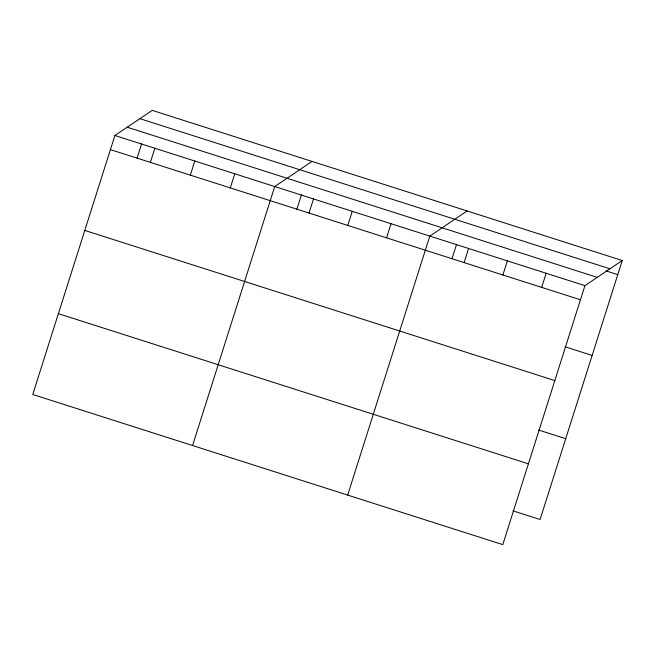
<?xml version="1.0" encoding="UTF-8"?>
<svg xmlns="http://www.w3.org/2000/svg" width="655" height="655" viewBox="0 0 655 655"><rect width="100%" height="100%" fill="white"/><g stroke="black" fill="none" stroke-linecap="round" stroke-linejoin="round"><path stroke-width="0.98" d="M114.903 135.495L32.75 394.482L502.778 544.633L584.931 285.654L622.25 260.518L152.222 110.368L114.903 135.495L584.931 285.654M137.067 158.158L141.644 143.723M150.38 162.383L154.858 148.259M190.327 175.139L194.805 161.024M230.282 187.903L234.76 173.788M192.562 445.531L274.715 186.552L312.034 161.417M296.871 209.207L301.447 194.781M309.013 213.055L313.491 198.94M347.789 225.443L352.267 211.328M386.565 237.831L391.043 223.715M347.666 495.082L429.819 236.103L467.138 210.967M451.983 258.758L456.56 244.331M464.117 262.606L468.595 248.491M502.901 274.994L507.379 260.878M541.677 287.381L546.155 273.266M622.25 260.518L540.097 519.505L512.955 510.834M139.908 118.661L609.936 268.812M606.137 270.924L617.771 274.642M127.217 127.201L597.245 277.36M110.425 149.618L580.453 299.769M564.995 346.773L592.136 355.444M84.79 230.421L554.818 380.571M538.582 430.024L565.732 438.694M58.385 313.671L528.413 463.83"/></g></svg>
